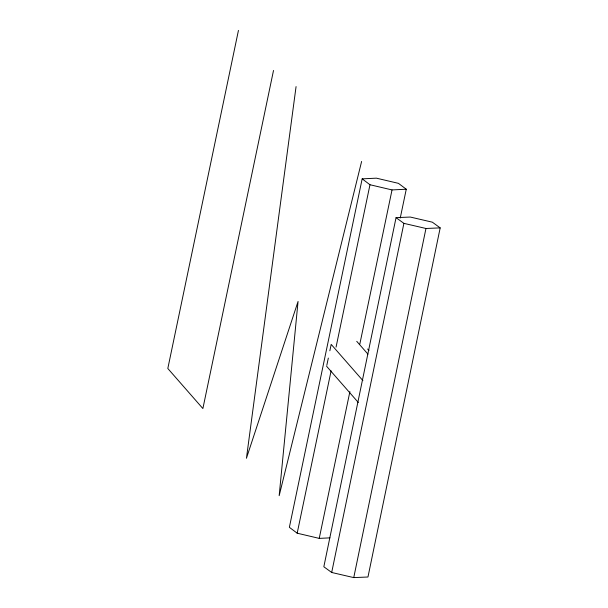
<?xml version="1.0" encoding="UTF-8"?>
<svg xmlns="http://www.w3.org/2000/svg" width="608" height="608" viewBox="0 0 608 608"><rect width="100%" height="100%" fill="white"/><g stroke="black" fill="none" stroke-linecap="round" stroke-linejoin="round"><path stroke-width="0.91" d="M296.073 86.587L246.43 458.28L298.064 301.446L279.171 495.672L361.616 161.447M396.051 217.641L323.836 566.762L331.687 572.478L353.75 577.6L367.969 577.007L440.184 227.886L432.334 222.171L410.271 217.048L396.051 217.641L403.902 223.356L425.965 228.479L440.184 227.886M331.687 572.478L403.902 223.356M353.75 577.6L425.965 228.479M238.45 30.4L167.816 368.494L202.882 408.546L273.516 70.452M400.254 218.021L406.266 189.225L398.453 183.35L376.405 178.167L362.163 178.858L289.37 527.318L297.183 533.201L319.23 538.384L329.916 537.86M326.8 365.37L328.328 358.074M329.855 350.77L331.185 344.386L362.892 380.593M297.183 533.201L331.102 370.834M336.057 347.107L369.976 184.741L362.163 178.858M319.23 538.384L349.896 391.628M359.83 344.075L392.031 189.924L406.266 189.225M369.976 184.741L392.031 189.924M367.582 349.053L369.026 350.261M356.744 341.339L367.916 354.107M326.61 366.282L358.317 402.496"/></g></svg>
